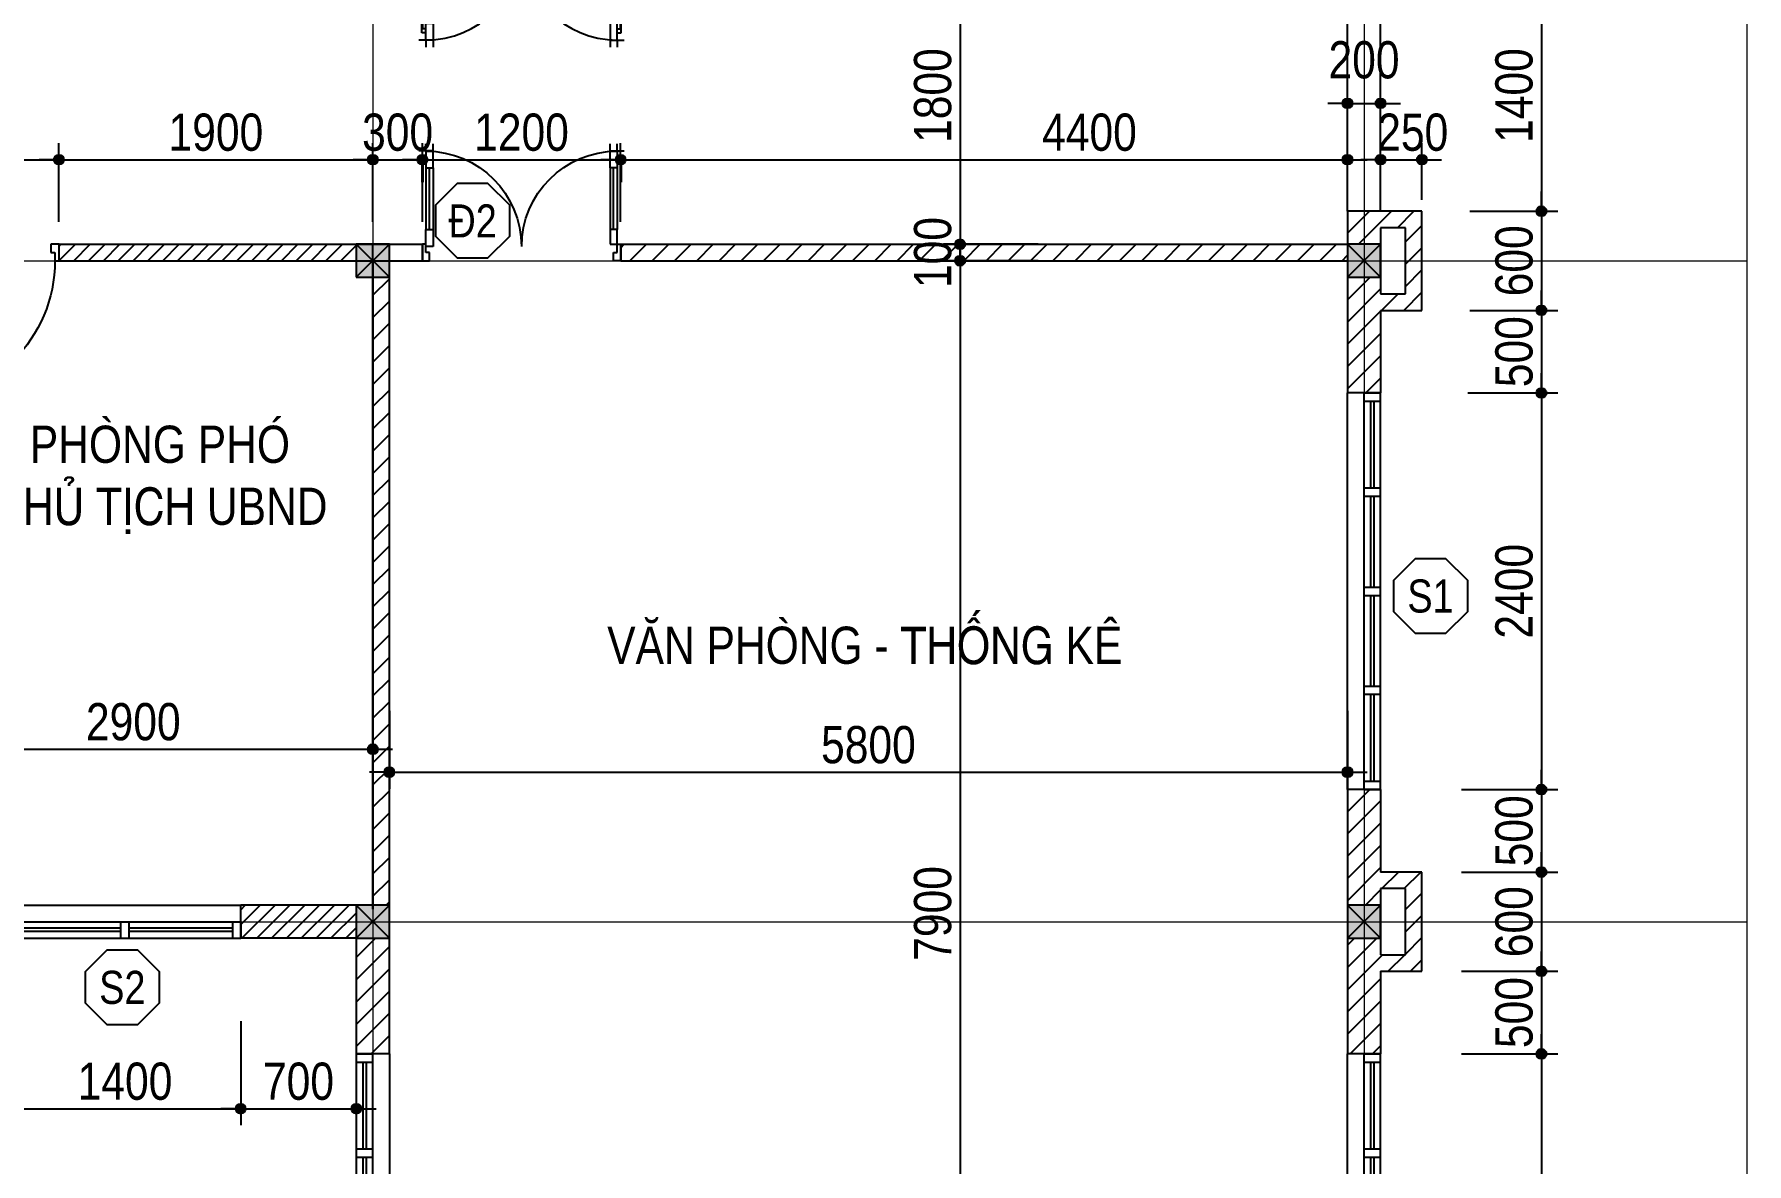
# Model space of a CAD drawing. Extents: x -79995 to 347433, y -157641 to 104789.
# Drawn here: x 11848 to 22215, y 38081 to 44917 of the extents above; entities that cross this region are included whole.
import ezdxf
from ezdxf.enums import TextEntityAlignment as Align

# ---------------------------------------------------------------- set-up
doc = ezdxf.new("R2010")
doc.units = 0
doc.linetypes.add('ACAD_ISO10W100', pattern=[18, 12, -3, 0, -3])
doc.linetypes.add('DASHED2', pattern=[0.375, 0.25, -0.125])
doc.layers.get('DEFPOINTS').update_dxf_attribs({"linetype": 'CONTINUOUS'})
for name, color, linetype in [('009', 251, 'CONTINUOUS'), ('DIM', 1, 'CONTINUOUS'), ('DOOR', 20, 'CONTINUOUS'), ('MEDIUM', 2, 'CONTINUOUS'), ('TAGS', 60, 'CONTINUOUS'), ('TEXT', 7, 'CONTINUOUS'), ('TUONG', 131, 'CONTINUOUS'), ('WALL', 4, 'CONTINUOUS')]:
    doc.layers.add(name, color=color, linetype=linetype)
doc.layers.add('NET-THAY', color=2, linetype='CONTINUOUS', lineweight=13)
doc.layers.add('TRUC', color=24, linetype='CONTINUOUS', lineweight=0)
doc.styles.add('1', font='', dxfattribs={"height": 250})
doc.styles.add('HEL-CONDENSE', font='')
doc.styles.add('VNI-HELVE-CONDENSEN', font='')
doc.styles.get('1').set_extended_font_data('VNI-Helve-Condense')
doc.styles.get('HEL-CONDENSE').set_extended_font_data('VNI-Helve-Condense')
doc.styles.get('VNI-HELVE-CONDENSEN').set_extended_font_data('VNI-Helve-Condense')
doc.dimstyles.new('D100', dxfattribs={"dimtxt": 225, "dimasz": 1.2, "dimexe": 100, "dimexo": 0, "dimgap": 50, "dimtad": 1, "dimdec": 0, "dimzin": 13, "dimdsep": 46, "dimtxsty": 'HEL-CONDENSE', "dimblk": 'D50', "dimcen": 0, "dimclrd": 1, "dimclre": 1, "dimclrt": 7, "dimadec": 0, "dimazin": 0, "dimtfac": 1, "dimtdec": 0, "dimtmove": 0, "dimatfit": 3, "dimldrblk": 'D50', "dimfxl": 1, "dimtolj": 1, "dimtzin": 13, "dimarcsym": 0})
pattern_1 = [(45, (-1312102.69, -334214.4), (-67.351921, 67.351921), [])]

# ---------------------------------------------------------------- blocks, each defined once
blk = doc.blocks.new('A$C6E0044D6')
at = {"layer": 'DOOR'}
for p, q in [((-25, 925), (-25, 975)), ((25, 925), (25, 975)), ((-25, 925), (-75, 925)), ((-25, 874), (-53, 874)), ((-53, 874), (-53, 705)), ((-25, 846), (-48, 846)), ((-48, 846), (-48, 705)), ((25, 925), (-25, 925)), ((-25, 925), (-25, 805)), ((-25, 874), (-25, 846)), ((25, 805), (25, 925)), ((-25, 828), (-25, 195)), ((-25, 805), (25, 805)), ((0, 195), (0, 805)), ((25, 805), (25, 195)), ((-48, 705), (-53, 705)), ((-25, 195), (25, 195)), ((-25, 75), (-25, 195)), ((25, 195), (25, 75)), ((-25, 75), (-50, 75)), ((-50, 75), (-50, -25)), ((-25, 25), (-25, 75)), ((25, 75), (-25, 75)), ((0, 25), (-25, 25)), ((0, -25), (0, 25)), ((800, -25), (800, 25)), ((800, 25), (825, 25)), ((825, 25), (825, 75)), ((825, 75), (850, 75)), ((850, 75), (850, -25)), ((-50, -25), (0, -25)), ((850, -25), (800, -25))]:
    blk.add_line(p, q, dxfattribs=at)
at = {"layer": 'DOOR', "color": 251}
blk.add_arc((-25, 75), 850, 0, 90, dxfattribs=at)
blk = doc.blocks.new('s11')
at = {"layer": 'DOOR'}
for p, q in [((0, 0), (0, -100)), ((1400, 0), (0, 0)), ((50, 0), (50, -100)), ((1350, 0), (1350, -100)), ((1400, 0), (1400, -100)), ((1400, -100), (0, -100))]:
    blk.add_line(p, q, dxfattribs=at)
at = {"layer": 'DOOR', "linetype": 'ByBlock', "lineweight": -2}
for p, q in [((675, -100), (675, 0)), ((725, -100), (725, 0))]:
    blk.add_line(p, q, dxfattribs=at)
at = {"layer": 'DOOR', "color": 251}
for p, q in [((50, -40), (675, -40)), ((50, -60), (675, -60)), ((725, -40), (1350, -40)), ((725, -60), (1350, -60))]:
    blk.add_line(p, q, dxfattribs=at)
blk = doc.blocks.new('A$C1CA434F2')
at = {"layer": 'DOOR'}
for p, q in [((-289, -309), (-289, -409)), ((-289, -309), (2111, -309)), ((-239, -309), (-239, -409)), ((886, -309), (886, -409)), ((936, -309), (936, -409)), ((1486, -309), (1486, -409)), ((1536, -309), (1536, -409)), ((2061, -309), (2061, -409)), ((2111, -309), (2111, -409)), ((-289, -409), (2111, -409))]:
    blk.add_line(p, q, dxfattribs=at)
at = {"layer": 'DOOR', "linetype": 'ByBlock', "lineweight": -2}
for p, q in [((285, -409), (285, -309)), ((335, -409), (335, -309))]:
    blk.add_line(p, q, dxfattribs=at)
at = {"layer": 'DOOR', "color": 251}
for p, q in [((285, -349), (-239, -349)), ((285, -369), (-239, -369)), ((886, -349), (335, -349)), ((886, -369), (335, -369)), ((1486, -349), (936, -349)), ((1486, -369), (936, -369)), ((2061, -349), (1536, -349)), ((2061, -369), (1536, -369))]:
    blk.add_line(p, q, dxfattribs=at)
blk = doc.blocks.new('A$C225A2996')
at = {"layer": 'WALL'}
blk.add_hatch(color=4, dxfattribs=at).paths.add_polyline_path([(531, 82), (731, 82), (731, 282), (531, 282)])
at = {"layer": 'WALL', "color": 4}
for p, q in [((531, 282), (731, 82)), ((531, 82), (731, 282))]:
    blk.add_line(p, q, dxfattribs=at)
blk.add_lwpolyline([(531, 82), (731, 82), (731, 282), (531, 282)], close=True, dxfattribs=at)
blk = doc.blocks.new('KH-CUADI')
at = {"layer": 'TAGS'}
blk.add_lwpolyline([(-124, 300), (-300, 124), (-300, -124), (-124, -300), (124, -300), (300, -124), (300, 124), (124, 300)], close=True, dxfattribs=at)
at = {"layer": 'TAGS', "style": 'VNI-HELVE-CONDENSEN'}
blk.add_attdef('D', text='', height=300, dxfattribs=at).set_placement((0, 0), align=Align.MIDDLE)
blk = doc.blocks.new('A$C48B57989')
at = {"layer": 'DOOR'}
for p, q in [((-446, 752), (-403, 752)), ((-446, 652), (-446, 752)), ((-403, 752), (-403, 702)), ((711, 752), (711, 702)), ((754, 752), (711, 752)), ((754, 652), (754, 752)), ((-425, 652), (-446, 652)), ((-403, 702), (-425, 702)), ((-425, 702), (-425, 652)), ((-382, 667), (-425, 667)), ((-425, 667), (-425, 564)), ((-382, 564), (-382, 667)), ((690, 564), (690, 652)), ((690, 652), (733, 652)), ((711, 702), (733, 702)), ((733, 702), (733, 652)), ((733, 652), (754, 652)), ((733, 652), (733, 564)), ((-425, 564), (-382, 564)), ((-425, 171), (-425, 564)), ((-403, 564), (-403, 191)), ((-382, 191), (-382, 564)), ((690, 191), (690, 564)), ((733, 564), (690, 564)), ((711, 564), (711, 191)), ((733, 171), (733, 564)), ((-449, 132), (-449, 277)), ((-444, 277), (-449, 277)), ((-444, 156), (-444, 277)), ((752, 156), (752, 277)), ((752, 277), (757, 277)), ((757, 132), (757, 277)), ((-425, 132), (-449, 132)), ((-425, 156), (-444, 156)), ((-425, 191), (-382, 191)), ((-425, 88), (-425, 191)), ((-425, 132), (-425, 156)), ((-382, 191), (-382, 88)), ((733, 191), (690, 191)), ((690, 191), (690, 88)), ((733, 88), (733, 191)), ((733, 132), (733, 156)), ((733, 156), (752, 156)), ((733, 132), (757, 132)), ((-425, 88), (-467, 88)), ((-425, 88), (-425, 45)), ((-382, 88), (-425, 88)), ((-382, 88), (-382, 45)), ((690, 88), (690, 45)), ((690, 88), (733, 88)), ((733, 88), (733, 45)), ((733, 88), (775, 88))]:
    blk.add_line(p, q, dxfattribs=at)
at = {"layer": 'DOOR', "color": 251}
for centre, major_axis, start_param, end_param in [((-425, 667), (409, 409), 3.926991, 5.497787), ((733, 667), (-409, 409), 0.785398, 2.356194)]:
    blk.add_ellipse(centre, major_axis=major_axis, ratio=1, start_param=start_param, end_param=end_param, dxfattribs=at)
blk = doc.blocks.new('D50')
at = {"layer": 'DIM'}
blk.add_hatch(color=256, dxfattribs=at).paths.add_polyline_path([(25, 0, 1), (-25, 0, 1)])
blk.add_line((25, 0), (100, 0), dxfattribs=at)
blk.add_circle((0, 0), 25, dxfattribs=at)
blk = doc.blocks.new('*D205')
at = {"layer": 'DEFPOINTS', "color": 0, "transparency": 16777216}
for p in [(20549, 45246), (20539, 43846), (20972, 43846)]:
    blk.add_point(p, dxfattribs=at)
at = {"layer": 'DIM', "color": 1, "lineweight": -2, "transparency": 16777216}
for p, q in [((20549, 45246), (21072, 45246)), ((20972, 45245), (20972, 43847)), ((20539, 43846), (21072, 43846))]:
    blk.add_line(p, q, dxfattribs=at)
at = {"layer": 'DIM', "color": 1, "lineweight": -2, "transparency": 16777216, "xscale": 1.199999999999999, "yscale": 1.199999999999999, "zscale": 1.199999999999999}
for p, rotation in [((20972, 45246), 90), ((20972, 43846), 270)]:
    blk.add_blockref('D50', p, dxfattribs=dict(at, rotation=rotation))
at = {"layer": 'DIM', "color": 7, "transparency": 16777216, "insert": (20807, 44546), "char_height": 225, "attachment_point": 5, "rotation": 90, "style": 'HEL-CONDENSE'}
blk.add_mtext('\\A1;1400', dxfattribs=at)
blk = doc.blocks.new('*D206')
at = {"layer": 'DEFPOINTS', "color": 0, "transparency": 16777216}
for p in [(20539, 43846), (20539, 43246), (20972, 43246)]:
    blk.add_point(p, dxfattribs=at)
at = {"layer": 'DIM', "color": 1, "lineweight": -2, "transparency": 16777216}
for p, q in [((20539, 43846), (21072, 43846)), ((20972, 43845), (20972, 43247)), ((20539, 43246), (21072, 43246))]:
    blk.add_line(p, q, dxfattribs=at)
at = {"layer": 'DIM', "color": 1, "lineweight": -2, "transparency": 16777216, "xscale": 1.199999999999999, "yscale": 1.199999999999999, "zscale": 1.199999999999999}
for p, rotation in [((20972, 43846), 90), ((20972, 43246), 270)]:
    blk.add_blockref('D50', p, dxfattribs=dict(at, rotation=rotation))
at = {"layer": 'DIM', "color": 7, "transparency": 16777216, "insert": (20807, 43546), "char_height": 225, "attachment_point": 5, "rotation": 90, "style": 'HEL-CONDENSE'}
blk.add_mtext('\\A1;600', dxfattribs=at)
blk = doc.blocks.new('*D207')
at = {"layer": 'DEFPOINTS', "color": 0, "transparency": 16777216}
for p in [(20539, 43246), (20526, 42746), (20972, 42746)]:
    blk.add_point(p, dxfattribs=at)
at = {"layer": 'DIM', "color": 1, "lineweight": -2, "transparency": 16777216}
for p, q in [((20539, 43246), (21072, 43246)), ((20972, 43245), (20972, 42747)), ((20526, 42746), (21072, 42746))]:
    blk.add_line(p, q, dxfattribs=at)
at = {"layer": 'DIM', "color": 1, "lineweight": -2, "transparency": 16777216, "xscale": 1.199999999999999, "yscale": 1.199999999999999, "zscale": 1.199999999999999}
for p, rotation in [((20972, 43246), 90), ((20972, 42746), 270)]:
    blk.add_blockref('D50', p, dxfattribs=dict(at, rotation=rotation))
at = {"layer": 'DIM', "color": 7, "transparency": 16777216, "insert": (20807, 42996), "char_height": 225, "attachment_point": 5, "rotation": 90, "style": 'HEL-CONDENSE'}
blk.add_mtext('\\A1;500', dxfattribs=at)
blk = doc.blocks.new('*D208')
at = {"layer": 'DEFPOINTS', "color": 0, "transparency": 16777216}
for p in [(20526, 42746), (20489, 40346), (20972, 40346)]:
    blk.add_point(p, dxfattribs=at)
at = {"layer": 'DIM', "color": 1, "lineweight": -2, "transparency": 16777216}
for p, q in [((20526, 42746), (21072, 42746)), ((20972, 42745), (20972, 40347)), ((20489, 40346), (21072, 40346))]:
    blk.add_line(p, q, dxfattribs=at)
at = {"layer": 'DIM', "color": 1, "lineweight": -2, "transparency": 16777216, "xscale": 1.199999999999999, "yscale": 1.199999999999999, "zscale": 1.199999999999999}
for p, rotation in [((20972, 42746), 90), ((20972, 40346), 270)]:
    blk.add_blockref('D50', p, dxfattribs=dict(at, rotation=rotation))
at = {"layer": 'DIM', "color": 7, "transparency": 16777216, "insert": (20807, 41546), "char_height": 225, "attachment_point": 5, "rotation": 90, "style": 'HEL-CONDENSE'}
blk.add_mtext('\\A1;2400', dxfattribs=at)
blk = doc.blocks.new('*D209')
at = {"layer": 'DEFPOINTS', "color": 0, "transparency": 16777216}
for p in [(20489, 40346), (20489, 39846), (20972, 39846)]:
    blk.add_point(p, dxfattribs=at)
at = {"layer": 'DIM', "color": 1, "lineweight": -2, "transparency": 16777216}
for p, q in [((20489, 40346), (21072, 40346)), ((20972, 40345), (20972, 39847)), ((20489, 39846), (21072, 39846))]:
    blk.add_line(p, q, dxfattribs=at)
at = {"layer": 'DIM', "color": 1, "lineweight": -2, "transparency": 16777216, "xscale": 1.199999999999999, "yscale": 1.199999999999999, "zscale": 1.199999999999999}
for p, rotation in [((20972, 40346), 90), ((20972, 39846), 270)]:
    blk.add_blockref('D50', p, dxfattribs=dict(at, rotation=rotation))
at = {"layer": 'DIM', "color": 7, "transparency": 16777216, "insert": (20807, 40096), "char_height": 225, "attachment_point": 5, "rotation": 90, "style": 'HEL-CONDENSE'}
blk.add_mtext('\\A1;500', dxfattribs=at)
blk = doc.blocks.new('*D210')
at = {"layer": 'DEFPOINTS', "color": 0, "transparency": 16777216}
for p in [(20489, 39846), (20489, 39246), (20972, 39246)]:
    blk.add_point(p, dxfattribs=at)
at = {"layer": 'DIM', "color": 1, "lineweight": -2, "transparency": 16777216}
for p, q in [((20489, 39846), (21072, 39846)), ((20972, 39845), (20972, 39247)), ((20489, 39246), (21072, 39246))]:
    blk.add_line(p, q, dxfattribs=at)
at = {"layer": 'DIM', "color": 1, "lineweight": -2, "transparency": 16777216, "xscale": 1.199999999999999, "yscale": 1.199999999999999, "zscale": 1.199999999999999}
for p, rotation in [((20972, 39846), 90), ((20972, 39246), 270)]:
    blk.add_blockref('D50', p, dxfattribs=dict(at, rotation=rotation))
at = {"layer": 'DIM', "color": 7, "transparency": 16777216, "insert": (20807, 39546), "char_height": 225, "attachment_point": 5, "rotation": 90, "style": 'HEL-CONDENSE'}
blk.add_mtext('\\A1;600', dxfattribs=at)
blk = doc.blocks.new('*D211')
at = {"layer": 'DEFPOINTS', "color": 0, "transparency": 16777216}
for p in [(20489, 39246), (20489, 38746), (20972, 38746)]:
    blk.add_point(p, dxfattribs=at)
at = {"layer": 'DIM', "color": 1, "lineweight": -2, "transparency": 16777216}
for p, q in [((20489, 39246), (21072, 39246)), ((20972, 39245), (20972, 38747)), ((20489, 38746), (21072, 38746))]:
    blk.add_line(p, q, dxfattribs=at)
at = {"layer": 'DIM', "color": 1, "lineweight": -2, "transparency": 16777216, "xscale": 1.199999999999999, "yscale": 1.199999999999999, "zscale": 1.199999999999999}
for p, rotation in [((20972, 39246), 90), ((20972, 38746), 270)]:
    blk.add_blockref('D50', p, dxfattribs=dict(at, rotation=rotation))
at = {"layer": 'DIM', "color": 7, "transparency": 16777216, "insert": (20807, 38996), "char_height": 225, "attachment_point": 5, "rotation": 90, "style": 'HEL-CONDENSE'}
blk.add_mtext('\\A1;500', dxfattribs=at)
blk = doc.blocks.new('*D212')
at = {"layer": 'DEFPOINTS', "color": 0, "transparency": 16777216}
for p in [(20489, 38746), (20536, 36346), (20972, 36346)]:
    blk.add_point(p, dxfattribs=at)
at = {"layer": 'DIM', "color": 1, "lineweight": -2, "transparency": 16777216}
for p, q in [((20489, 38746), (21072, 38746)), ((20972, 38745), (20972, 36347)), ((20536, 36346), (21072, 36346))]:
    blk.add_line(p, q, dxfattribs=at)
at = {"layer": 'DIM', "color": 1, "lineweight": -2, "transparency": 16777216, "xscale": 1.199999999999999, "yscale": 1.199999999999999, "zscale": 1.199999999999999}
for p, rotation in [((20972, 38746), 90), ((20972, 36346), 270)]:
    blk.add_blockref('D50', p, dxfattribs=dict(at, rotation=rotation))
at = {"layer": 'DIM', "color": 7, "transparency": 16777216, "insert": (20807, 37546), "char_height": 225, "attachment_point": 5, "rotation": 90, "style": 'HEL-CONDENSE'}
blk.add_mtext('\\A1;2400', dxfattribs=at)
blk = doc.blocks.new('*D258')
at = {"layer": 'DEFPOINTS', "color": 0, "transparency": 16777216}
for p in [(11698, 38943), (13098, 38943), (13098, 38414)]:
    blk.add_point(p, dxfattribs=at)
at = {"layer": 'DIM', "color": 1, "lineweight": -2, "transparency": 16777216}
for p, q in [((11698, 38943), (11698, 38314)), ((13098, 38943), (13098, 38314)), ((11700, 38414), (13097, 38414))]:
    blk.add_line(p, q, dxfattribs=at)
at = {"layer": 'DIM', "color": 1, "lineweight": -2, "transparency": 16777216, "xscale": 1.199999999999999, "yscale": 1.199999999999999, "zscale": 1.199999999999999, "rotation": 180}
blk.add_blockref('D50', (11698, 38414), dxfattribs=at)
at = {"layer": 'DIM', "color": 1, "lineweight": -2, "transparency": 16777216, "xscale": 1.199999999999999, "yscale": 1.199999999999999, "zscale": 1.199999999999999}
blk.add_blockref('D50', (13098, 38414), dxfattribs=at)
at = {"layer": 'DIM', "color": 7, "transparency": 16777216, "insert": (12398, 38579), "char_height": 225, "attachment_point": 5, "style": 'HEL-CONDENSE'}
blk.add_mtext('\\A1;1400', dxfattribs=at)
blk = doc.blocks.new('*D259')
at = {"layer": 'DEFPOINTS', "color": 0, "transparency": 16777216}
for p in [(13098, 38943), (13798, 38746), (13798, 38414)]:
    blk.add_point(p, dxfattribs=at)
at = {"layer": 'DIM', "color": 1, "lineweight": -2, "transparency": 16777216}
for p, q in [((13098, 38943), (13098, 38314)), ((13798, 38746), (13798, 38314)), ((13100, 38414), (13797, 38414))]:
    blk.add_line(p, q, dxfattribs=at)
at = {"layer": 'DIM', "color": 1, "lineweight": -2, "transparency": 16777216, "xscale": 1.199999999999999, "yscale": 1.199999999999999, "zscale": 1.199999999999999, "rotation": 180}
blk.add_blockref('D50', (13098, 38414), dxfattribs=at)
at = {"layer": 'DIM', "color": 1, "lineweight": -2, "transparency": 16777216, "xscale": 1.199999999999999, "yscale": 1.199999999999999, "zscale": 1.199999999999999}
blk.add_blockref('D50', (13798, 38414), dxfattribs=at)
at = {"layer": 'DIM', "color": 7, "transparency": 16777216, "insert": (13448, 38579), "char_height": 225, "attachment_point": 5, "style": 'HEL-CONDENSE'}
blk.add_mtext('\\A1;700', dxfattribs=at)
blk = doc.blocks.new('*D263')
at = {"layer": 'DEFPOINTS', "color": 0, "transparency": 16777216}
for p in [(17763, 45446), (17453, 43646), (17925, 43646)]:
    blk.add_point(p, dxfattribs=at)
at = {"layer": 'DIM', "color": 1, "lineweight": -2, "transparency": 16777216}
for p, q in [((17763, 45446), (17353, 45446)), ((17453, 45445), (17453, 43647)), ((17925, 43646), (17353, 43646))]:
    blk.add_line(p, q, dxfattribs=at)
at = {"layer": 'DIM', "color": 1, "lineweight": -2, "transparency": 16777216, "xscale": 1.199999999999999, "yscale": 1.199999999999999, "zscale": 1.199999999999999}
for p, rotation in [((17453, 45446), 90), ((17453, 43646), 270)]:
    blk.add_blockref('D50', p, dxfattribs=dict(at, rotation=rotation))
at = {"layer": 'DIM', "color": 7, "transparency": 16777216, "insert": (17288, 44546), "char_height": 225, "attachment_point": 5, "rotation": 90, "style": 'HEL-CONDENSE'}
blk.add_mtext('\\A1;1800', dxfattribs=at)
blk = doc.blocks.new('*D264')
at = {"layer": 'DEFPOINTS', "color": 0, "transparency": 16777216}
for p in [(17925, 43646), (17453, 43546), (17925, 43546)]:
    blk.add_point(p, dxfattribs=at)
at = {"layer": 'DIM', "color": 1, "lineweight": -2, "transparency": 16777216}
for p, q in [((17925, 43646), (17353, 43646)), ((17453, 43647), (17453, 43649)), ((17453, 43646), (17453, 43546)), ((17925, 43546), (17353, 43546)), ((17453, 43545), (17453, 43544))]:
    blk.add_line(p, q, dxfattribs=at)
at = {"layer": 'DIM', "color": 1, "lineweight": -2, "transparency": 16777216, "xscale": 1.199999999999999, "yscale": 1.199999999999999, "zscale": 1.199999999999999}
for p, rotation in [((17453, 43646), 270), ((17453, 43546), 90)]:
    blk.add_blockref('D50', p, dxfattribs=dict(at, rotation=rotation))
at = {"layer": 'DIM', "color": 7, "transparency": 16777216, "insert": (17288, 43596), "char_height": 225, "attachment_point": 5, "rotation": 90, "style": 'HEL-CONDENSE'}
blk.add_mtext('\\A1;100', dxfattribs=at)
blk = doc.blocks.new('*D265')
at = {"layer": 'DEFPOINTS', "color": 0, "transparency": 16777216}
for p in [(17925, 43546), (17453, 35646), (17598, 35646)]:
    blk.add_point(p, dxfattribs=at)
at = {"layer": 'DIM', "color": 1, "lineweight": -2, "transparency": 16777216}
for p, q in [((17925, 43546), (17353, 43546)), ((17453, 43545), (17453, 35647)), ((17598, 35646), (17353, 35646))]:
    blk.add_line(p, q, dxfattribs=at)
at = {"layer": 'DIM', "color": 1, "lineweight": -2, "transparency": 16777216, "xscale": 1.199999999999999, "yscale": 1.199999999999999, "zscale": 1.199999999999999}
for p, rotation in [((17453, 43546), 90), ((17453, 35646), 270)]:
    blk.add_blockref('D50', p, dxfattribs=dict(at, rotation=rotation))
at = {"layer": 'DIM', "color": 7, "transparency": 16777216, "insert": (17288, 39596), "char_height": 225, "attachment_point": 5, "rotation": 90, "style": 'HEL-CONDENSE'}
blk.add_mtext('\\A1;7900', dxfattribs=at)
blk = doc.blocks.new('*D287')
at = {"layer": 'DEFPOINTS', "color": 0, "transparency": 16777216}
for p in [(11998, 44158), (11098, 43781), (11998, 43781)]:
    blk.add_point(p, dxfattribs=at)
at = {"layer": 'DIM', "color": 1, "lineweight": -2, "transparency": 16777216}
for p, q in [((11098, 43781), (11098, 44258)), ((11998, 43781), (11998, 44258)), ((11100, 44158), (11997, 44158))]:
    blk.add_line(p, q, dxfattribs=at)
at = {"layer": 'DIM', "color": 1, "lineweight": -2, "transparency": 16777216, "xscale": 1.199999999999999, "yscale": 1.199999999999999, "zscale": 1.199999999999999, "rotation": 180}
blk.add_blockref('D50', (11098, 44158), dxfattribs=at)
at = {"layer": 'DIM', "color": 1, "lineweight": -2, "transparency": 16777216, "xscale": 1.199999999999999, "yscale": 1.199999999999999, "zscale": 1.199999999999999}
blk.add_blockref('D50', (11998, 44158), dxfattribs=at)
at = {"layer": 'DIM', "color": 7, "transparency": 16777216, "insert": (11548, 44323), "char_height": 225, "attachment_point": 5, "style": 'HEL-CONDENSE'}
blk.add_mtext('\\A1;900', dxfattribs=at)
blk = doc.blocks.new('*D288')
at = {"layer": 'DEFPOINTS', "color": 0, "transparency": 16777216}
for p in [(13898, 44158), (11998, 43781), (13898, 43781)]:
    blk.add_point(p, dxfattribs=at)
at = {"layer": 'DIM', "color": 1, "lineweight": -2, "transparency": 16777216}
for p, q in [((11998, 43781), (11998, 44258)), ((13898, 43781), (13898, 44258)), ((12000, 44158), (13897, 44158))]:
    blk.add_line(p, q, dxfattribs=at)
at = {"layer": 'DIM', "color": 1, "lineweight": -2, "transparency": 16777216, "xscale": 1.199999999999999, "yscale": 1.199999999999999, "zscale": 1.199999999999999, "rotation": 180}
blk.add_blockref('D50', (11998, 44158), dxfattribs=at)
at = {"layer": 'DIM', "color": 1, "lineweight": -2, "transparency": 16777216, "xscale": 1.199999999999999, "yscale": 1.199999999999999, "zscale": 1.199999999999999}
blk.add_blockref('D50', (13898, 44158), dxfattribs=at)
at = {"layer": 'DIM', "color": 7, "transparency": 16777216, "insert": (12948, 44323), "char_height": 225, "attachment_point": 5, "style": 'HEL-CONDENSE'}
blk.add_mtext('\\A1;1900', dxfattribs=at)
blk = doc.blocks.new('*D289')
at = {"layer": 'DEFPOINTS', "color": 0, "transparency": 16777216}
for p in [(15398, 44158), (14198, 43781), (15398, 43781)]:
    blk.add_point(p, dxfattribs=at)
at = {"layer": 'DIM', "color": 1, "lineweight": -2, "transparency": 16777216}
for p, q in [((14198, 43781), (14198, 44258)), ((15398, 43781), (15398, 44258)), ((14200, 44158), (15397, 44158))]:
    blk.add_line(p, q, dxfattribs=at)
at = {"layer": 'DIM', "color": 1, "lineweight": -2, "transparency": 16777216, "xscale": 1.199999999999999, "yscale": 1.199999999999999, "zscale": 1.199999999999999, "rotation": 180}
blk.add_blockref('D50', (14198, 44158), dxfattribs=at)
at = {"layer": 'DIM', "color": 1, "lineweight": -2, "transparency": 16777216, "xscale": 1.199999999999999, "yscale": 1.199999999999999, "zscale": 1.199999999999999}
blk.add_blockref('D50', (15398, 44158), dxfattribs=at)
at = {"layer": 'DIM', "color": 7, "transparency": 16777216, "insert": (14798, 44323), "char_height": 225, "attachment_point": 5, "style": 'HEL-CONDENSE'}
blk.add_mtext('\\A1;1200', dxfattribs=at)
blk = doc.blocks.new('*D290')
at = {"layer": 'DEFPOINTS', "color": 0, "transparency": 16777216}
for p in [(19798, 44158), (19798, 43915), (15398, 43781)]:
    blk.add_point(p, dxfattribs=at)
at = {"layer": 'DIM', "color": 1, "lineweight": -2, "transparency": 16777216}
for p, q in [((15398, 43781), (15398, 44258)), ((19798, 43915), (19798, 44258)), ((15400, 44158), (19797, 44158))]:
    blk.add_line(p, q, dxfattribs=at)
at = {"layer": 'DIM', "color": 1, "lineweight": -2, "transparency": 16777216, "xscale": 1.199999999999999, "yscale": 1.199999999999999, "zscale": 1.199999999999999, "rotation": 180}
blk.add_blockref('D50', (15398, 44158), dxfattribs=at)
at = {"layer": 'DIM', "color": 1, "lineweight": -2, "transparency": 16777216, "xscale": 1.199999999999999, "yscale": 1.199999999999999, "zscale": 1.199999999999999}
blk.add_blockref('D50', (19798, 44158), dxfattribs=at)
at = {"layer": 'DIM', "color": 7, "transparency": 16777216, "insert": (18236, 44323), "char_height": 225, "attachment_point": 5, "style": 'HEL-CONDENSE'}
blk.add_mtext('\\A1;4400', dxfattribs=at)
blk = doc.blocks.new('*D291')
at = {"layer": 'DEFPOINTS', "color": 0, "transparency": 16777216}
for p in [(19998, 44499), (19798, 44256), (19998, 44256)]:
    blk.add_point(p, dxfattribs=at)
at = {"layer": 'DIM', "color": 1, "lineweight": -2, "transparency": 16777216}
for p, q in [((19798, 44256), (19798, 44599)), ((19998, 44256), (19998, 44599)), ((19800, 44499), (19997, 44499))]:
    blk.add_line(p, q, dxfattribs=at)
at = {"layer": 'DIM', "color": 1, "lineweight": -2, "transparency": 16777216, "xscale": 1.199999999999999, "yscale": 1.199999999999999, "zscale": 1.199999999999999, "rotation": 180}
blk.add_blockref('D50', (19798, 44499), dxfattribs=at)
at = {"layer": 'DIM', "color": 1, "lineweight": -2, "transparency": 16777216, "xscale": 1.199999999999999, "yscale": 1.199999999999999, "zscale": 1.199999999999999}
blk.add_blockref('D50', (19998, 44499), dxfattribs=at)
at = {"layer": 'DIM', "color": 7, "transparency": 16777216, "insert": (19898, 44761), "char_height": 225, "attachment_point": 5, "style": 'HEL-CONDENSE'}
blk.add_mtext('\\A1;200', dxfattribs=at)
blk = doc.blocks.new('*D292')
at = {"layer": 'DEFPOINTS', "color": 0, "transparency": 16777216}
for p in [(20248, 44158), (19998, 43915), (20248, 43915)]:
    blk.add_point(p, dxfattribs=at)
at = {"layer": 'DIM', "color": 1, "lineweight": -2, "transparency": 16777216}
for p, q in [((19998, 43915), (19998, 44258)), ((20248, 43915), (20248, 44258)), ((20000, 44158), (20247, 44158))]:
    blk.add_line(p, q, dxfattribs=at)
at = {"layer": 'DIM', "color": 1, "lineweight": -2, "transparency": 16777216, "xscale": 1.199999999999999, "yscale": 1.199999999999999, "zscale": 1.199999999999999, "rotation": 180}
blk.add_blockref('D50', (19998, 44158), dxfattribs=at)
at = {"layer": 'DIM', "color": 1, "lineweight": -2, "transparency": 16777216, "xscale": 1.199999999999999, "yscale": 1.199999999999999, "zscale": 1.199999999999999}
blk.add_blockref('D50', (20248, 44158), dxfattribs=at)
at = {"layer": 'DIM', "color": 7, "transparency": 16777216, "insert": (20193, 44323), "char_height": 225, "attachment_point": 5, "style": 'HEL-CONDENSE'}
blk.add_mtext('\\A1;250', dxfattribs=at)
blk = doc.blocks.new('*D307')
at = {"layer": 'DEFPOINTS', "color": 0, "linetype": 'Continuous', "transparency": 16777216}
for p in [(14198, 44158), (13898, 43781), (14198, 43781)]:
    blk.add_point(p, dxfattribs=at)
at = {"layer": 'DIM', "color": 1, "linetype": 'Continuous', "lineweight": -2, "transparency": 16777216}
for p, q in [((13898, 43781), (13898, 44258)), ((14198, 43781), (14198, 44258)), ((13900, 44158), (14197, 44158))]:
    blk.add_line(p, q, dxfattribs=at)
at = {"layer": 'DIM', "color": 1, "linetype": 'Continuous', "lineweight": -2, "transparency": 16777216, "xscale": 1.199999999999999, "yscale": 1.199999999999999, "zscale": 1.199999999999999, "rotation": 180}
blk.add_blockref('D50', (13898, 44158), dxfattribs=at)
at = {"layer": 'DIM', "color": 1, "linetype": 'Continuous', "lineweight": -2, "transparency": 16777216, "xscale": 1.199999999999999, "yscale": 1.199999999999999, "zscale": 1.199999999999999}
blk.add_blockref('D50', (14198, 44158), dxfattribs=at)
at = {"layer": 'DIM', "color": 7, "linetype": 'Continuous', "transparency": 16777216, "insert": (14048, 44323), "char_height": 225, "attachment_point": 5, "style": 'HEL-CONDENSE'}
blk.add_mtext('\\A1;300', dxfattribs=at)
blk = doc.blocks.new('*D366')
at = {"layer": 'DEFPOINTS', "color": 0, "transparency": 16777216}
for p in [(10998, 40852), (13898, 40852), (13898, 40590)]:
    blk.add_point(p, dxfattribs=at)
at = {"layer": 'DIM', "color": 1, "lineweight": -2, "transparency": 16777216}
for p, q in [((10998, 40852), (10998, 40490)), ((13898, 40852), (13898, 40490)), ((11000, 40590), (13897, 40590))]:
    blk.add_line(p, q, dxfattribs=at)
at = {"layer": 'DIM', "color": 1, "lineweight": -2, "transparency": 16777216, "xscale": 1.199999999999999, "yscale": 1.199999999999999, "zscale": 1.199999999999999, "rotation": 180}
blk.add_blockref('D50', (10998, 40590), dxfattribs=at)
at = {"layer": 'DIM', "color": 1, "lineweight": -2, "transparency": 16777216, "xscale": 1.199999999999999, "yscale": 1.199999999999999, "zscale": 1.199999999999999}
blk.add_blockref('D50', (13898, 40590), dxfattribs=at)
at = {"layer": 'DIM', "color": 7, "transparency": 16777216, "insert": (12448, 40755), "char_height": 225, "attachment_point": 5, "style": 'HEL-CONDENSE'}
blk.add_mtext('\\A1;2900', dxfattribs=at)
blk = doc.blocks.new('*D368')
at = {"layer": 'DEFPOINTS', "color": 0, "transparency": 16777216}
for p in [(13998, 40822), (19798, 40822), (19798, 40451)]:
    blk.add_point(p, dxfattribs=at)
at = {"layer": 'DIM', "color": 1, "lineweight": -2, "transparency": 16777216}
for p, q in [((13998, 40822), (13998, 40351)), ((19798, 40822), (19798, 40351)), ((14000, 40451), (19797, 40451))]:
    blk.add_line(p, q, dxfattribs=at)
at = {"layer": 'DIM', "color": 1, "lineweight": -2, "transparency": 16777216, "xscale": 1.199999999999999, "yscale": 1.199999999999999, "zscale": 1.199999999999999, "rotation": 180}
blk.add_blockref('D50', (13998, 40451), dxfattribs=at)
at = {"layer": 'DIM', "color": 1, "lineweight": -2, "transparency": 16777216, "xscale": 1.199999999999999, "yscale": 1.199999999999999, "zscale": 1.199999999999999}
blk.add_blockref('D50', (19798, 40451), dxfattribs=at)
at = {"layer": 'DIM', "color": 7, "transparency": 16777216, "insert": (16898, 40616), "char_height": 225, "attachment_point": 5, "style": 'HEL-CONDENSE'}
blk.add_mtext('\\A1;5800', dxfattribs=at)

msp = doc.modelspace()

# ---------------------------------------------------------------- hatches: boundary and pattern name
at = {"layer": '009'}
h = msp.add_hatch(dxfattribs=at)
h.set_pattern_fill('ANSI31', color=256, scale=30, style=0)
h.set_pattern_definition(pattern_1)
h.paths.add_polyline_path([(19798.452, 49646.161), (19598.452, 49646.161), (19598.452, 49796.161), (20148.452, 49796.161), (20148.452, 49396.161), (19998.452, 49396.161), (19998.452, 49446.161), (19798.452, 49446.161), (19798.452, 49020.667), (19998.452, 49020.667), (19998.452, 49296.161), (20248.452, 49296.161), (20248.452, 49896.161), (19698.452, 49896.161), (19498.452, 49896.161), (19498.452, 49646.161), (19110.824, 49646.161), (19110.824, 49446.161), (19798.452, 49446.161)])
h.paths.add_polyline_path([(19998.452, 49020.667), (19798.452, 49020.667), (19798.452, 45646.161), (19998.452, 45646.161), (19998.452, 45746.161), (20148.452, 45746.161), (20148.452, 45346.161), (19998.452, 45346.161), (19998.452, 45446.161), (19798.452, 45446.161), (19798.452, 45246.161), (19998.452, 45246.161), (20248.452, 45246.161), (20248.452, 45846.161), (19998.452, 45846.161)])
h.paths.add_polyline_path([(20248.452, 43846.161), (19998.452, 43846.161), (19798.452, 43846.161), (19798.452, 43646.161), (19998.452, 43646.161), (19998.452, 43746.161), (20148.452, 43746.161), (20148.452, 43346.161), (19998.452, 43346.161), (19998.452, 43446.161), (19798.452, 43446.161), (19798.452, 42746.161), (19998.452, 42746.161), (19998.452, 43246.161), (20248.452, 43246.161)])
h.paths.add_polyline_path([(19798.452, 43646.161), (15398.452, 43646.161), (15398.452, 43546.161), (19798.452, 43546.161)])
h.paths.add_polyline_path([(17117.087, 43330.811), (17117.087, 43861.511), (17459.387, 43861.511), (17459.387, 43330.811)], flags=9)
h = msp.add_hatch(dxfattribs=at)
h.set_pattern_fill('ANSI31', color=256, scale=20, style=0)
h.set_pattern_definition([(45, (-1312102.69, -334214.396), (-44.9012806, 44.9012806), [])])
h.paths.add_polyline_path([(5798.452, 39446.161), (5798.452, 39346.161), (5398.452, 39346.161), (5398.452, 39446.161), (5298.452, 39446.161), (5298.452, 39246.161), (5898.452, 39246.161), (5898.452, 39446.161), (6048.452, 39446.161), (6048.452, 39646.161), (5498.452, 39646.161), (5498.452, 39446.161)])
h.paths.add_polyline_path([(5298.452, 39446.161), (5298.452, 39646.161), (4898.452, 39646.161), (4898.452, 39446.161)])
h.paths.add_polyline_path([(10798.452, 39646.161), (10098.452, 39646.161), (10098.452, 39446.161), (10598.452, 39446.161), (10598.452, 39246.161), (11198.452, 39246.161), (11198.452, 39446.161), (11698.452, 39446.161), (11698.452, 39646.161), (10998.452, 39646.161), (10998.452, 39446.161), (11098.452, 39446.161), (11098.452, 39346.161), (10698.452, 39346.161), (10698.452, 39446.161), (10798.452, 39446.161)])
h.paths.add_polyline_path([(13098.452, 39646.161), (13098.452, 39446.161), (13798.452, 39446.161), (13798.452, 39646.161)])
h.paths.add_polyline_path([(10898.452, 39646.161), (10998.452, 39646.161), (10998.452, 43446.161), (10898.452, 43446.161)])
h.paths.add_polyline_path([(11998.452, 43646.161), (11998.452, 43546.161), (13798.452, 43546.161), (13798.452, 43646.161)])
h.paths.add_polyline_path([(10798.452, 43546.161), (10798.452, 43646.161), (9198.452, 43646.161), (9198.452, 43546.161)])
h.paths.add_polyline_path([(10104.524, 39276.311), (10104.524, 39816.011), (10446.824, 39816.011), (10446.824, 39276.311)], flags=9)
h.paths.add_polyline_path([(11268.885, 39076.311), (11268.885, 39616.011), (11611.185, 39616.011), (11611.185, 39076.311)], flags=9)
h.paths.add_polyline_path([(10104.524, 43330.811), (10104.524, 43861.511), (10446.824, 43861.511), (10446.824, 43330.811)], flags=9)
h = msp.add_hatch(dxfattribs=at)
h.set_pattern_fill('ANSI31', color=256, scale=30, style=0)
h.set_pattern_definition(pattern_1)
h.paths.add_polyline_path([(13998.452, 43446.161), (13898.452, 43446.161), (13898.452, 39646.161), (13998.452, 39646.161)])
h.paths.add_polyline_path([(13998.452, 39446.161), (13798.452, 39446.161), (13798.452, 38746.161), (13998.452, 38746.161)])
h = msp.add_hatch(dxfattribs=at)
h.set_pattern_fill('ANSI31', color=256, scale=30, style=0)
h.set_pattern_definition(pattern_1)
h.paths.add_polyline_path([(19998.452, 40346.161), (19798.452, 40346.161), (19798.452, 39646.161), (19998.452, 39646.161), (19998.452, 39746.161), (20148.452, 39746.161), (20148.452, 39346.161), (19998.452, 39346.161), (19998.452, 39446.161), (19798.452, 39446.161), (19798.452, 39246.161), (19798.452, 38746.161), (19998.452, 38746.161), (19998.452, 39246.161), (20248.452, 39246.161), (20248.452, 39846.161), (19998.452, 39846.161)])

# ---------------------------------------------------------------- linework, layer by layer
at = {"layer": 'MEDIUM'}
for p, q in [((19798.452, 43846.161), (19798.452, 45246.161)), ((19998.452, 43846.161), (19998.452, 45246.161)), ((19798.452, 40346.161), (19798.452, 42746.161)), ((11698.452, 39646.161), (13098.452, 39646.161)), ((13998.452, 38746.161), (13998.452, 36346.161)), ((19798.452, 36346.161), (19798.452, 38746.161))]:
    msp.add_line(p, q, dxfattribs=at)
at = {"layer": 'NET-THAY'}
msp.add_line((13998.452, 38746.161), (13998.452, 36346.161), dxfattribs=at)
at = {"layer": 'TRUC', "linetype": 'ACAD_ISO10W100', "ltscale": 0.2}
msp.add_lwpolyline([(-15555.532, 51593.418), (22214.78, 51593.418), (22214.78, 30516.389), (-15555.532, 30516.389)], close=True, dxfattribs=at)
for points in [[(13898.452, 51593.418), (13898.452, 30516.389)], [(13898.452, 51593.418), (13898.452, 30516.389)], [(19898.452, 51593.418), (19898.452, 30516.389)], [(-15555.532, 43546.161), (22214.78, 43546.161)], [(-15555.532, 39546.161), (22214.78, 39546.161)]]:
    msp.add_lwpolyline(points, dxfattribs=at)
at = {"layer": 'TRUC', "linetype": 'DASHED2', "ltscale": 0.2}
msp.add_lwpolyline([(13898.452, 45421.161), (13898.452, 43646.161)], dxfattribs=at)
at = {"layer": 'TUONG'}
for p, q in [((20248.452, 43846.161), (19998.452, 43846.161)), ((20148.452, 43746.161), (19998.452, 43746.161)), ((20148.452, 43346.161), (20148.452, 43746.161)), ((20248.452, 43246.161), (20248.452, 43846.161)), ((11998.452, 43546.161), (11998.452, 43646.161)), ((13898.452, 43646.161), (13898.452, 43646.161)), ((14198.452, 43546.161), (14198.452, 43646.161)), ((15398.452, 43546.161), (15398.452, 43646.161)), ((19998.452, 43346.161), (20148.452, 43346.161)), ((19998.452, 43246.161), (20248.452, 43246.161)), ((19998.452, 42746.161), (19798.452, 42746.161)), ((19998.452, 40346.161), (19798.452, 40346.161)), ((19798.452, 39846.161), (19798.452, 39246.161)), ((20248.452, 39846.161), (19998.452, 39846.161)), ((20248.452, 39246.161), (20248.452, 39846.161)), ((20148.452, 39746.161), (19998.452, 39746.161)), ((20148.452, 39346.161), (20148.452, 39746.161)), ((13098.452, 39446.161), (13098.452, 39646.161)), ((19998.452, 39346.161), (20148.452, 39346.161)), ((19998.452, 39246.161), (20248.452, 39246.161)), ((13998.452, 38746.161), (13798.452, 38746.161)), ((19998.452, 38746.161), (19798.452, 38746.161))]:
    msp.add_line(p, q, dxfattribs=at)
for points in [[(19798.452, 43846.161), (19798.452, 42746.161)], [(19998.452, 43846.161), (19798.452, 43846.161)], [(19998.452, 43846.161), (19998.452, 43846.161)], [(19998.452, 43746.161), (19998.452, 43346.161)], [(11998.452, 43646.161), (14198.452, 43646.161)], [(13898.452, 39621.161), (13898.452, 43646.161)], [(13998.452, 39621.161), (13998.452, 43646.161)], [(15398.452, 43646.161), (19798.452, 43646.161)], [(11998.452, 43546.161), (14198.452, 43546.161)], [(13898.452, 43546.161), (13898.452, 39621.161)], [(15398.452, 43546.161), (19798.452, 43546.161)], [(19998.452, 43246.161), (19998.452, 42746.161)], [(19798.452, 40346.161), (19798.452, 38746.161)], [(19998.452, 40346.161), (19998.452, 39846.161)], [(19998.452, 39746.161), (19998.452, 39346.161)], [(13998.452, 38746.161), (13998.452, 39646.161), (13098.452, 39646.161)], [(13798.452, 38746.161), (13798.452, 39446.161), (13098.452, 39446.161)], [(19998.452, 39246.161), (19998.452, 38746.161)]]:
    msp.add_lwpolyline(points, dxfattribs=at)

# ---------------------------------------------------------------- block references
at = {"layer": 'DOOR'}
msp.add_blockref('A$C48B57989', (14644.445, 44793.688), dxfattribs=at)
at = {"layer": 'DOOR', "xscale": -1, "rotation": 180}
for name, p in [('A$C48B57989', (14644.445, 44298.635)), ('A$C6E0044D6', (11148.452, 43621.161))]:
    msp.add_blockref(name, p, dxfattribs=at)
at = {"layer": 'DOOR', "rotation": 90}
for p in [(19589.168, 40635.256), (13489.168, 36635.256), (19589.168, 36635.256)]:
    msp.add_blockref('A$C1CA434F2', p, dxfattribs=at)
at = {"layer": 'DOOR', "xscale": -1}
msp.add_blockref('s11', (13098.452, 39546.161), dxfattribs=at)
at = {"layer": 'TAGS', "linetype": 'Continuous'}
ref = msp.add_blockref('KH-CUADI', (14501.989, 43788.813), dxfattribs=dict(at, xscale=0.75, yscale=0.75, zscale=0.75, rotation=180))
ref.add_attrib('D', 'Ñ2', dxfattribs={"color": 7, "height": 200, "style": 'VNI-HELVE-CONDENSEN'}).set_placement((14501.989, 43788.813), align=Align.MIDDLE)
ref = msp.add_blockref('KH-CUADI', (20300.532, 41517.314), dxfattribs=dict(at, xscale=0.75, yscale=0.75, zscale=0.75, rotation=180))
ref.add_attrib('D', 'S1', dxfattribs={"color": 7, "height": 200, "style": 'VNI-HELVE-CONDENSEN'}).set_placement((20300.532, 41517.314), align=Align.MIDDLE)
ref = msp.add_blockref('KH-CUADI', (12381.562, 39148.681), dxfattribs=dict(at, xscale=0.75, yscale=0.75, zscale=0.75, rotation=180))
ref.add_attrib('D', 'S2', dxfattribs={"color": 7, "height": 200, "style": 'VNI-HELVE-CONDENSEN'}).set_placement((12381.562, 39148.681), align=Align.MIDDLE)
at = {"layer": 'TUONG', "color": 4}
for p in [(13267.062, 43364.528), (19267.062, 43364.528), (13267.062, 39364.528), (19267.062, 39364.528)]:
    msp.add_blockref('A$C225A2996', p, dxfattribs=at)

# ---------------------------------------------------------------- texts
at = {"layer": 'TEXT', "char_height": 225, "attachment_point": 2, "style": '1'}
for s, insert in [('PHOØNG PHOÙ \\PCHUÛ TÒCH UBND', (12609.096, 42548.015)), ('VAÊN PHOØNG - THOÁNG KEÂ', (16875.842, 41331.613))]:
    msp.add_mtext(s, dxfattribs=dict(at, insert=insert))

# ---------------------------------------------------------------- dimensions: what is measured, and where the dimension line sits
at = {"layer": 'DIM'}
for base, p1, p2, picture, middle in [((17453.137, 43646.161), (17762.92, 45446.161), (17925.051, 43646.161), '*D263', (17288.237, 44546.161)), ((20972.141, 43846.161), (20548.581, 45246.161), (20539.421, 43846.161), '*D205', (20807.241, 44546.161)), ((20972.141, 43246.161), (20539.421, 43846.161), (20539.421, 43246.161), '*D206', (20807.241, 43546.161)), ((17453.137, 35646.161), (17925.051, 43546.161), (17598.452, 35646.161), '*D265', (17288.237, 39596.161)), ((20972.141, 40346.161), (20526.049, 42746.161), (20489.43, 40346.161), '*D208', (20807.241, 41546.161)), ((20972.141, 39246.161), (20489.318, 39846.161), (20489.318, 39246.161), '*D210', (20807.241, 39546.161)), ((20972.141, 36346.161), (20489.43, 38746.161), (20536.386, 36346.161), '*D212', (20807.241, 37546.161))]:
    dim = msp.add_linear_dim(base=base, p1=p1, p2=p2, angle=90, dimstyle='D100', override={"dimtmove": 1}, dxfattribs=at)
    dim.commit()
    dim.dimension.update_dxf_attribs({"geometry": picture, "text_midpoint": middle})
for base, p1, p2, picture, middle in [((19998.452, 44499.277), (19798.452, 44256.343), (19998.452, 44256.343), '*D291', (19898.452, 44596.021)), ((19798.452, 44157.933), (15398.452, 43781.375), (19798.452, 43914.999), '*D290', (18235.949, 44157.933)), ((20248.452, 44157.933), (19998.452, 43914.999), (20248.452, 43914.999), '*D292', (20193.166, 44157.933))]:
    dim = msp.add_linear_dim(base=base, p1=p1, p2=p2, dimstyle='D100', override={"dimtmove": 1}, dxfattribs=at)
    dim.commit()
    dim.dimension.update_dxf_attribs({"geometry": picture, "text_midpoint": middle, "dimtype": 160})
for base, p1, p2, picture, middle in [((11998.452, 44157.933), (11098.452, 43781.375), (11998.452, 43781.375), '*D287', (11548.452, 44322.833)), ((13898.452, 44157.933), (11998.452, 43781.375), (13898.452, 43781.375), '*D288', (12948.452, 44322.833)), ((15398.452, 44157.933), (14198.452, 43781.375), (15398.452, 43781.375), '*D289', (14798.452, 44322.833)), ((13898.452, 40590.398), (10998.452, 40851.699), (13898.452, 40851.699), '*D366', (12448.452, 40755.298)), ((19798.452, 40451.322), (13998.452, 40822.084), (19798.452, 40822.084), '*D368', (16898.452, 40616.222)), ((13098.452, 38414.432), (11698.452, 38942.819), (13098.452, 38942.819), '*D258', (12398.452, 38579.332)), ((13798.452, 38414.432), (13098.452, 38942.819), (13798.452, 38746.161), '*D259', (13448.452, 38579.332))]:
    dim = msp.add_linear_dim(base=base, p1=p1, p2=p2, dimstyle='D100', override={"dimtmove": 1}, dxfattribs=at)
    dim.commit()
    dim.dimension.update_dxf_attribs({"geometry": picture, "text_midpoint": middle})
at = {"layer": 'DIM', "linetype": 'Continuous'}
dim = msp.add_linear_dim(base=(14198.452, 44157.933), p1=(13898.452, 43781.375), p2=(14198.452, 43781.375), dimstyle='D100', dxfattribs=at)
dim.commit()
dim.dimension.update_dxf_attribs({"geometry": '*D307', "text_midpoint": (14048.452, 44157.933), "dimtype": 160})
at = {"layer": 'DIM'}
for base, p1, p2, picture, middle in [((17453.137, 43546.161), (17925.051, 43646.161), (17925.051, 43546.161), '*D264', (17453.137, 43596.161)), ((20972.141, 42746.161), (20539.421, 43246.161), (20526.049, 42746.161), '*D207', (20972.141, 42996.161)), ((20972.141, 39846.161), (20489.43, 40346.161), (20489.318, 39846.161), '*D209', (20972.141, 40096.161)), ((20972.141, 38746.161), (20489.318, 39246.161), (20489.43, 38746.161), '*D211', (20972.141, 38996.161))]:
    dim = msp.add_linear_dim(base=base, p1=p1, p2=p2, angle=90, dimstyle='D100', override={"dimtmove": 1}, dxfattribs=at)
    dim.commit()
    dim.dimension.update_dxf_attribs({"geometry": picture, "text_midpoint": middle, "dimtype": 160})

doc.saveas('drawing.dxf')
